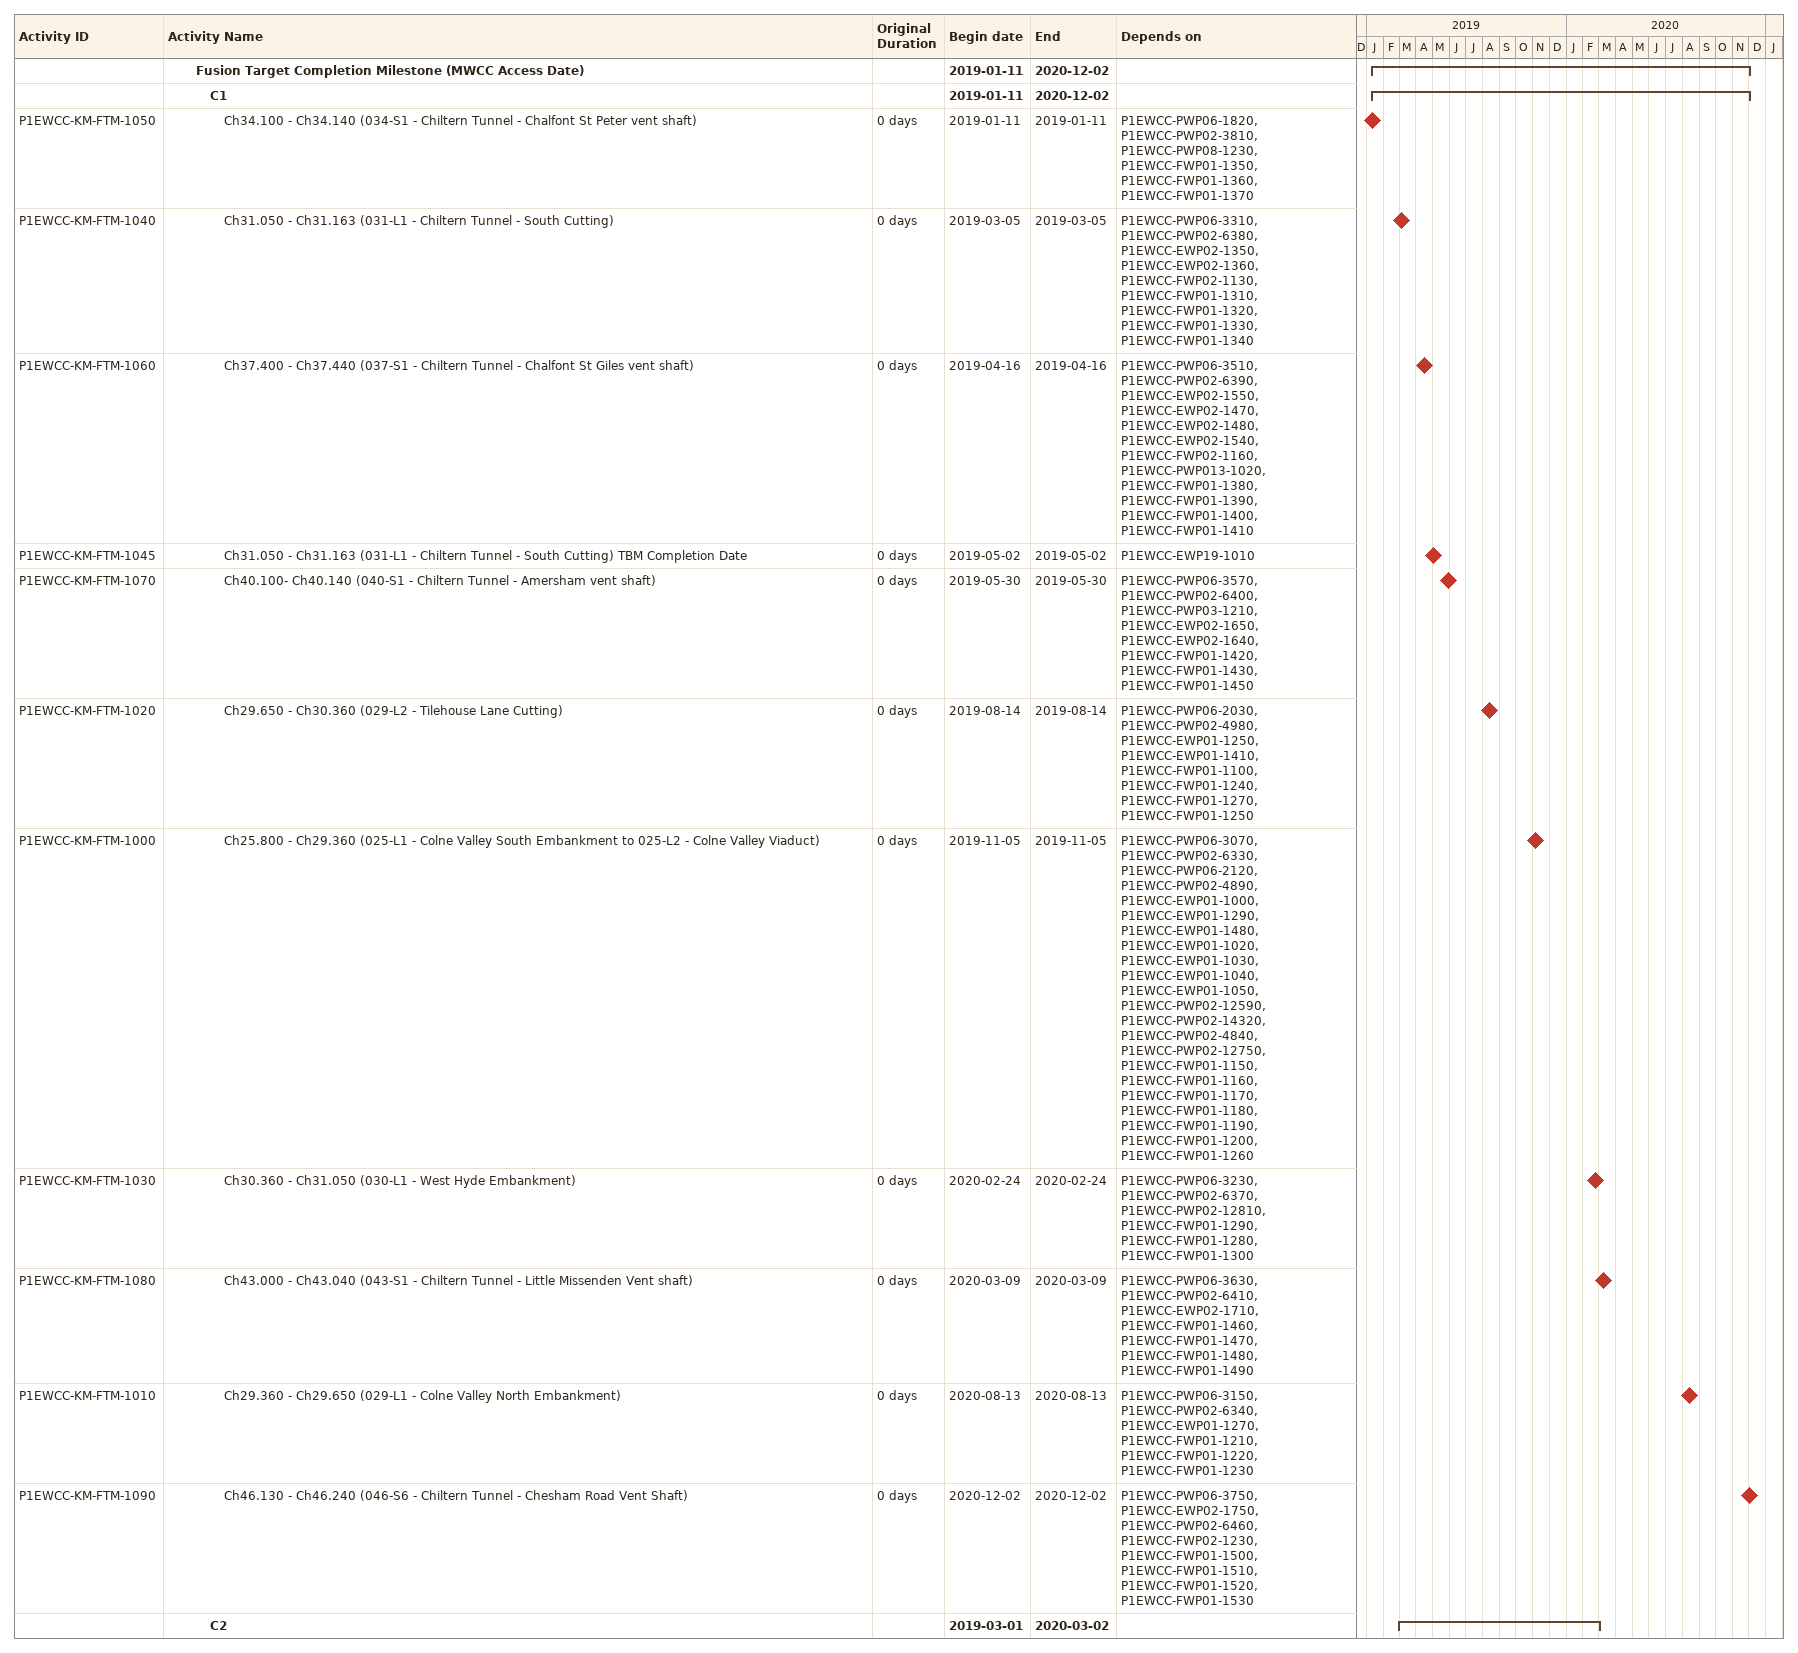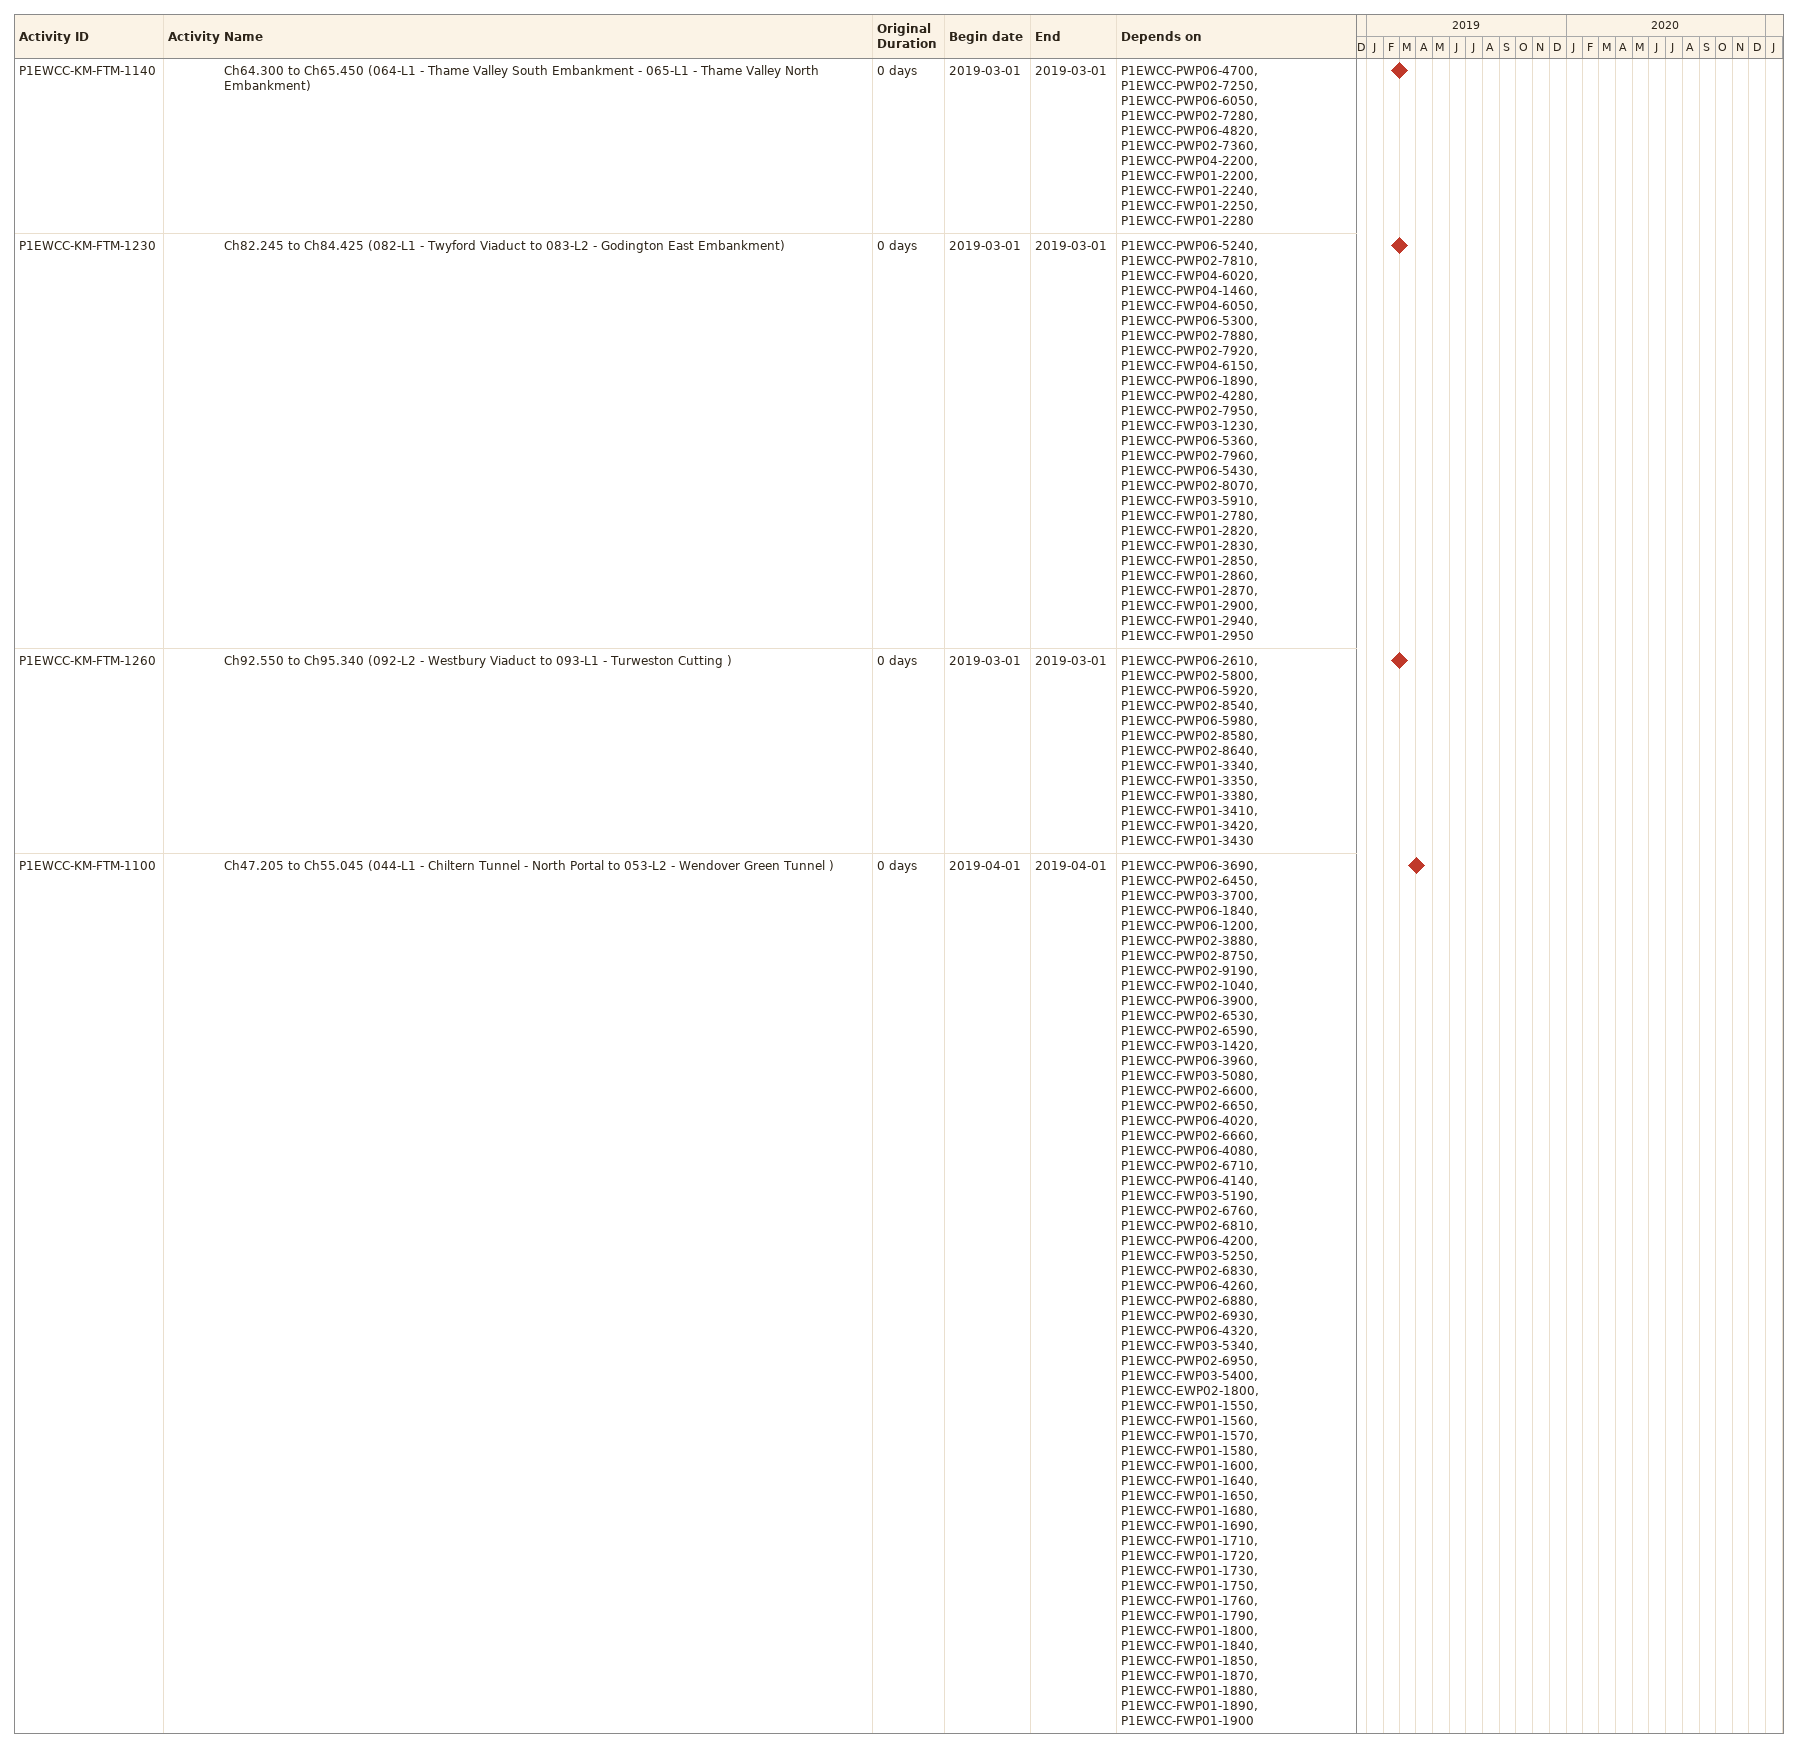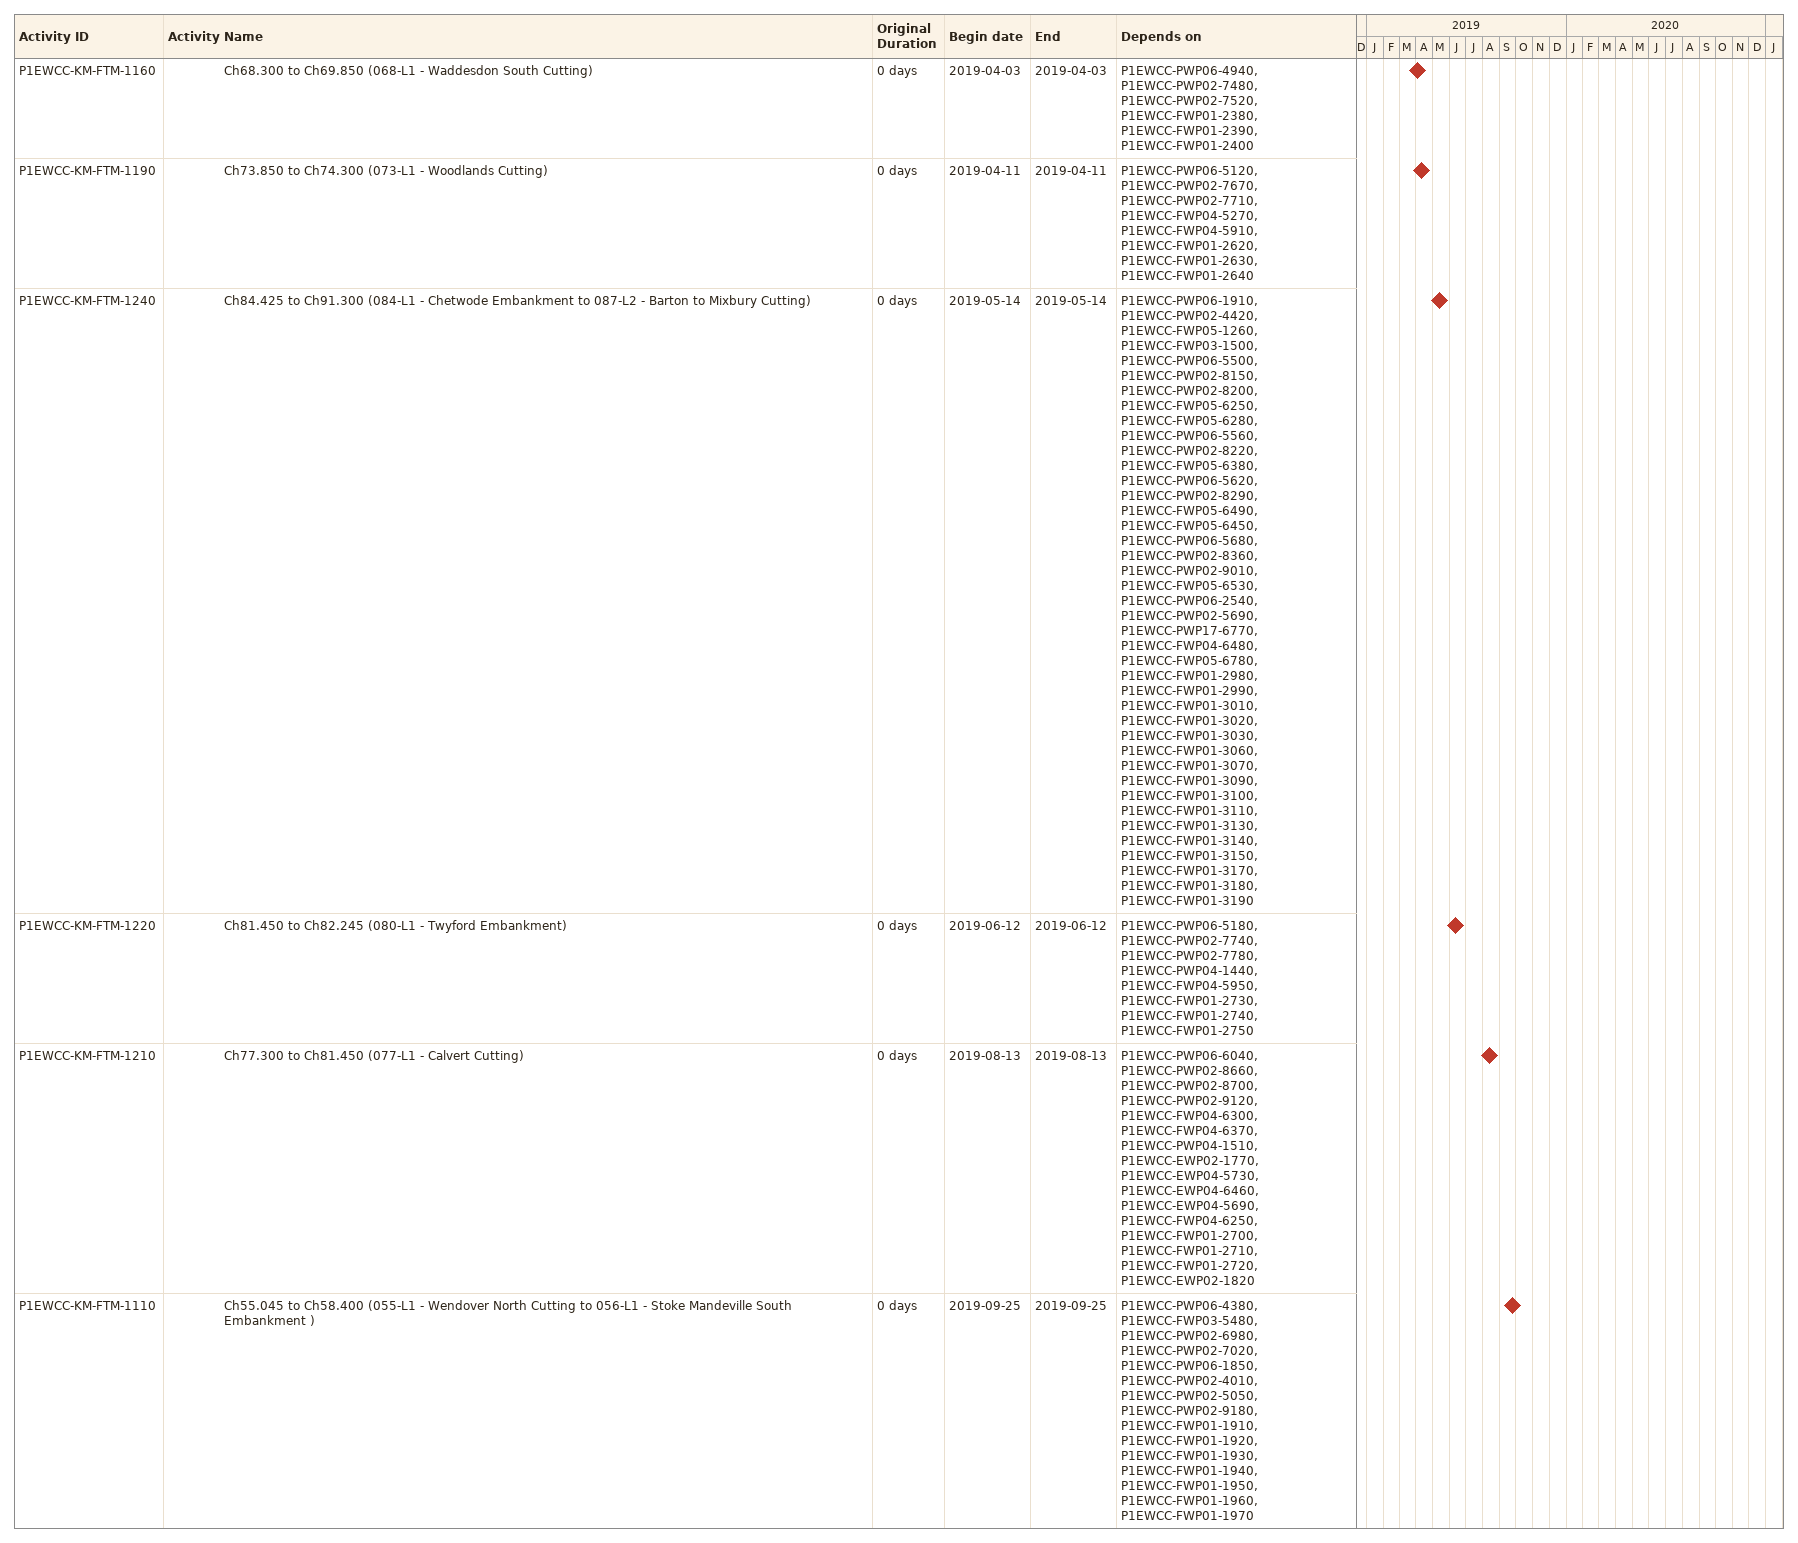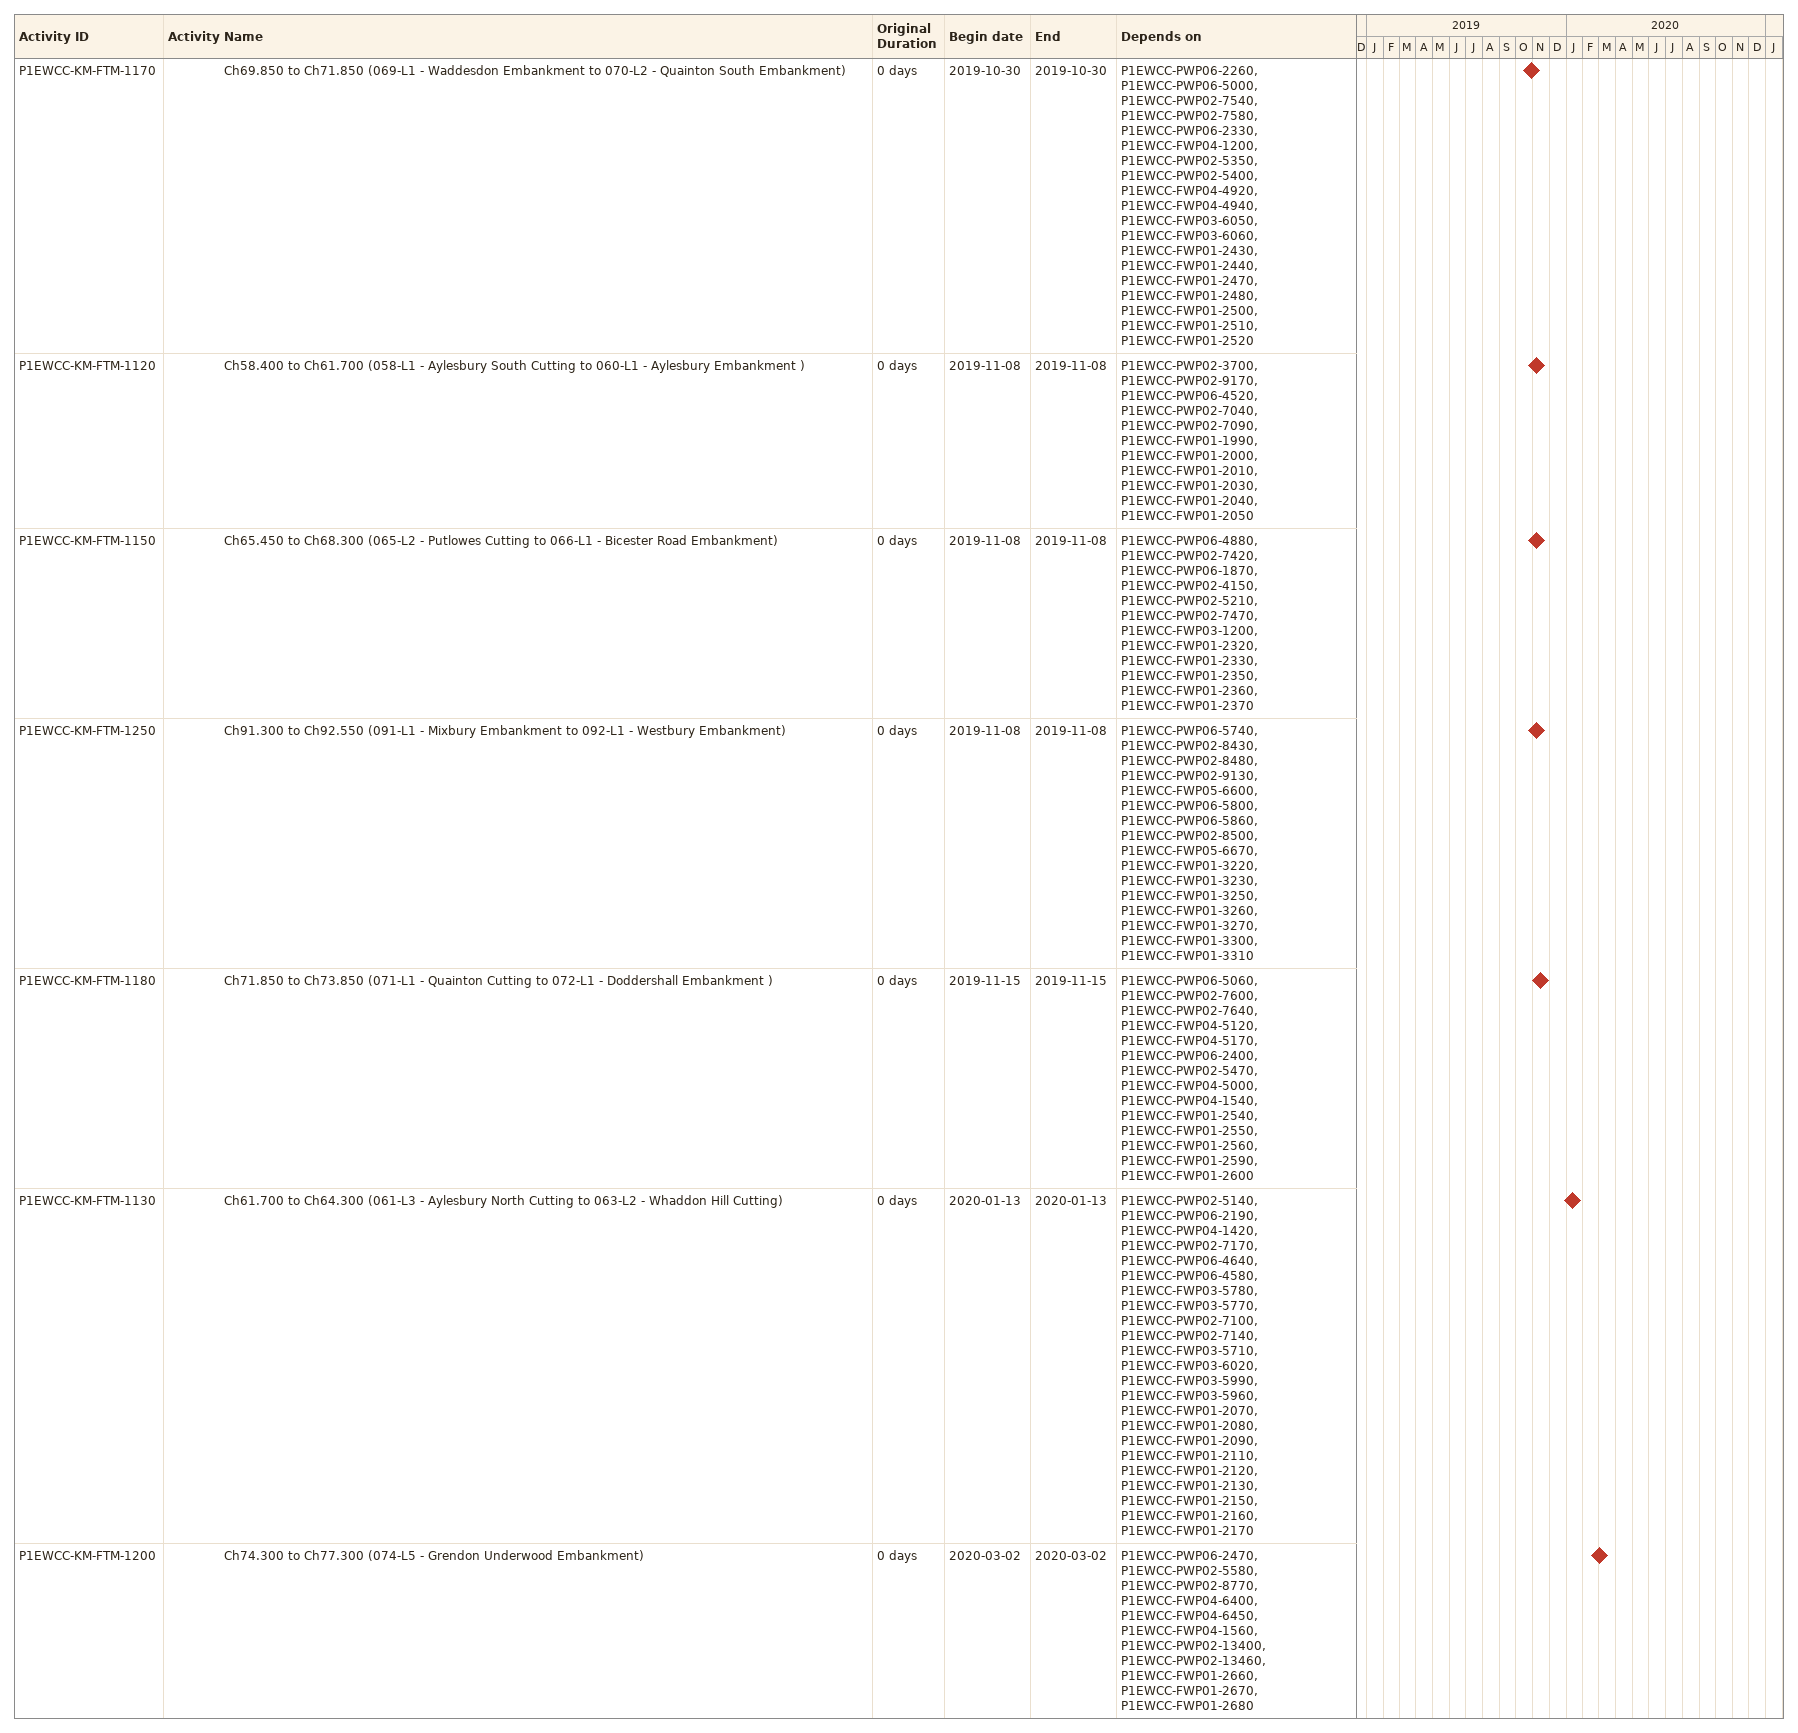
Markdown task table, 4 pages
| ID | Level | Task | Original duration | Start | Finish | Predecessors |
|---|---|---|---|---|---|---|
|  | 3 | **Fusion Target Completion Milestone (MWCC Access Date)** |  | 2019-01-11 | 2020-12-02 |  |
|  | 4 | **C1** |  | 2019-01-11 | 2020-12-02 |  |
| P1EWCC-KM-FTM-1050 | 5 | Ch34.100 - Ch34.140 (034-S1 - Chiltern Tunnel - Chalfont St Peter vent shaft) | 0d | 2019-01-11 | 2019-01-11 | P1EWCC-PWP06-1820, P1EWCC-PWP02-3810, P1EWCC-PWP08-1230, P1EWCC-FWP01-1350, P1EWCC-FWP01-1360, P1EWCC-FWP01-1370 |
| P1EWCC-KM-FTM-1040 | 5 | Ch31.050 - Ch31.163 (031-L1 - Chiltern Tunnel - South Cutting) | 0d | 2019-03-05 | 2019-03-05 | P1EWCC-PWP06-3310, P1EWCC-PWP02-6380, P1EWCC-EWP02-1350, P1EWCC-EWP02-1360, P1EWCC-FWP02-1130, P1EWCC-FWP01-1310, P1EWCC-FWP01-1320, P1EWCC-FWP01-1330, P1EWCC-FWP01-1340 |
| P1EWCC-KM-FTM-1060 | 5 | Ch37.400 - Ch37.440 (037-S1 - Chiltern Tunnel - Chalfont St Giles vent shaft) | 0d | 2019-04-16 | 2019-04-16 | P1EWCC-PWP06-3510, P1EWCC-PWP02-6390, P1EWCC-EWP02-1550, P1EWCC-EWP02-1470, P1EWCC-EWP02-1480, P1EWCC-EWP02-1540, P1EWCC-FWP02-1160, P1EWCC-PWP013-1020, P1EWCC-FWP01-1380, P1EWCC-FWP01-1390, P1EWCC-FWP01-1400, P1EWCC-FWP01-1410 |
| P1EWCC-KM-FTM-1045 | 5 | Ch31.050 - Ch31.163 (031-L1 - Chiltern Tunnel - South Cutting) TBM Completion Date | 0d | 2019-05-02 | 2019-05-02 | P1EWCC-EWP19-1010 |
| P1EWCC-KM-FTM-1070 | 5 | Ch40.100- Ch40.140 (040-S1 - Chiltern Tunnel - Amersham vent shaft) | 0d | 2019-05-30 | 2019-05-30 | P1EWCC-PWP06-3570, P1EWCC-PWP02-6400, P1EWCC-PWP03-1210, P1EWCC-EWP02-1650, P1EWCC-EWP02-1640, P1EWCC-FWP01-1420, P1EWCC-FWP01-1430, P1EWCC-FWP01-1450 |
| P1EWCC-KM-FTM-1020 | 5 | Ch29.650 - Ch30.360 (029-L2 - Tilehouse Lane Cutting) | 0d | 2019-08-14 | 2019-08-14 | P1EWCC-PWP06-2030, P1EWCC-PWP02-4980, P1EWCC-EWP01-1250, P1EWCC-EWP01-1410, P1EWCC-FWP01-1100, P1EWCC-FWP01-1240, P1EWCC-FWP01-1270, P1EWCC-FWP01-1250 |
| P1EWCC-KM-FTM-1000 | 5 | Ch25.800 - Ch29.360 (025-L1 - Colne Valley South Embankment to 025-L2 - Colne Valley Viaduct) | 0d | 2019-11-05 | 2019-11-05 | P1EWCC-PWP06-3070, P1EWCC-PWP02-6330, P1EWCC-PWP06-2120, P1EWCC-PWP02-4890, P1EWCC-EWP01-1000, P1EWCC-EWP01-1290, P1EWCC-EWP01-1480, P1EWCC-EWP01-1020, P1EWCC-EWP01-1030, P1EWCC-EWP01-1040, P1EWCC-EWP01-1050, P1EWCC-PWP02-12590, P1EWCC-PWP02-14320, P1EWCC-PWP02-4840, P1EWCC-PWP02-12750, P1EWCC-FWP01-1150, P1EWCC-FWP01-1160, P1EWCC-FWP01-1170, P1EWCC-FWP01-1180, P1EWCC-FWP01-1190, P1EWCC-FWP01-1200, P1EWCC-FWP01-1260 |
| P1EWCC-KM-FTM-1030 | 5 | Ch30.360 - Ch31.050 (030-L1 - West Hyde Embankment) | 0d | 2020-02-24 | 2020-02-24 | P1EWCC-PWP06-3230, P1EWCC-PWP02-6370, P1EWCC-PWP02-12810, P1EWCC-FWP01-1290, P1EWCC-FWP01-1280, P1EWCC-FWP01-1300 |
| P1EWCC-KM-FTM-1080 | 5 | Ch43.000 - Ch43.040 (043-S1 - Chiltern Tunnel - Little Missenden Vent shaft) | 0d | 2020-03-09 | 2020-03-09 | P1EWCC-PWP06-3630, P1EWCC-PWP02-6410, P1EWCC-EWP02-1710, P1EWCC-FWP01-1460, P1EWCC-FWP01-1470, P1EWCC-FWP01-1480, P1EWCC-FWP01-1490 |
| P1EWCC-KM-FTM-1010 | 5 | Ch29.360 - Ch29.650 (029-L1 - Colne Valley North Embankment) | 0d | 2020-08-13 | 2020-08-13 | P1EWCC-PWP06-3150, P1EWCC-PWP02-6340, P1EWCC-EWP01-1270, P1EWCC-FWP01-1210, P1EWCC-FWP01-1220, P1EWCC-FWP01-1230 |
| P1EWCC-KM-FTM-1090 | 5 | Ch46.130 - Ch46.240 (046-S6 - Chiltern Tunnel - Chesham Road Vent Shaft) | 0d | 2020-12-02 | 2020-12-02 | P1EWCC-PWP06-3750, P1EWCC-EWP02-1750, P1EWCC-PWP02-6460, P1EWCC-FWP02-1230, P1EWCC-FWP01-1500, P1EWCC-FWP01-1510, P1EWCC-FWP01-1520, P1EWCC-FWP01-1530 |
|  | 4 | **C2** |  | 2019-03-01 | 2020-03-02 |  |
| P1EWCC-KM-FTM-1140 | 5 | Ch64.300 to Ch65.450 (064-L1 - Thame Valley South Embankment - 065-L1 - Thame Valley North Embankment) | 0d | 2019-03-01 | 2019-03-01 | P1EWCC-PWP06-4700, P1EWCC-PWP02-7250, P1EWCC-PWP06-6050, P1EWCC-PWP02-7280, P1EWCC-PWP06-4820, P1EWCC-PWP02-7360, P1EWCC-PWP04-2200, P1EWCC-FWP01-2200, P1EWCC-FWP01-2240, P1EWCC-FWP01-2250, P1EWCC-FWP01-2280 |
| P1EWCC-KM-FTM-1230 | 5 | Ch82.245 to Ch84.425 (082-L1 - Twyford Viaduct to 083-L2 - Godington East Embankment) | 0d | 2019-03-01 | 2019-03-01 | P1EWCC-PWP06-5240, P1EWCC-PWP02-7810, P1EWCC-FWP04-6020, P1EWCC-PWP04-1460, P1EWCC-FWP04-6050, P1EWCC-PWP06-5300, P1EWCC-PWP02-7880, P1EWCC-PWP02-7920, P1EWCC-FWP04-6150, P1EWCC-PWP06-1890, P1EWCC-PWP02-4280, P1EWCC-PWP02-7950, P1EWCC-FWP03-1230, P1EWCC-PWP06-5360, P1EWCC-PWP02-7960, P1EWCC-PWP06-5430, P1EWCC-PWP02-8070, P1EWCC-FWP03-5910, P1EWCC-FWP01-2780, P1EWCC-FWP01-2820, P1EWCC-FWP01-2830, P1EWCC-FWP01-2850, P1EWCC-FWP01-2860, P1EWCC-FWP01-2870, P1EWCC-FWP01-2900, P1EWCC-FWP01-2940, P1EWCC-FWP01-2950 |
| P1EWCC-KM-FTM-1260 | 5 | Ch92.550 to Ch95.340 (092-L2 - Westbury Viaduct to 093-L1 - Turweston Cutting ) | 0d | 2019-03-01 | 2019-03-01 | P1EWCC-PWP06-2610, P1EWCC-PWP02-5800, P1EWCC-PWP06-5920, P1EWCC-PWP02-8540, P1EWCC-PWP06-5980, P1EWCC-PWP02-8580, P1EWCC-PWP02-8640, P1EWCC-FWP01-3340, P1EWCC-FWP01-3350, P1EWCC-FWP01-3380, P1EWCC-FWP01-3410, P1EWCC-FWP01-3420, P1EWCC-FWP01-3430 |
| P1EWCC-KM-FTM-1100 | 5 | Ch47.205 to Ch55.045 (044-L1 - Chiltern Tunnel - North Portal to 053-L2 - Wendover Green Tunnel ) | 0d | 2019-04-01 | 2019-04-01 | P1EWCC-PWP06-3690, P1EWCC-PWP02-6450, P1EWCC-PWP03-3700, P1EWCC-PWP06-1840, P1EWCC-PWP06-1200, P1EWCC-PWP02-3880, P1EWCC-PWP02-8750, P1EWCC-PWP02-9190, P1EWCC-FWP02-1040, P1EWCC-PWP06-3900, P1EWCC-PWP02-6530, P1EWCC-PWP02-6590, P1EWCC-FWP03-1420, P1EWCC-PWP06-3960, P1EWCC-FWP03-5080, P1EWCC-PWP02-6600, P1EWCC-PWP02-6650, P1EWCC-PWP06-4020, P1EWCC-PWP02-6660, P1EWCC-PWP06-4080, P1EWCC-PWP02-6710, P1EWCC-PWP06-4140, P1EWCC-FWP03-5190, P1EWCC-PWP02-6760, P1EWCC-PWP02-6810, P1EWCC-PWP06-4200, P1EWCC-FWP03-5250, P1EWCC-PWP02-6830, P1EWCC-PWP06-4260, P1EWCC-PWP02-6880, P1EWCC-PWP02-6930, P1EWCC-PWP06-4320, P1EWCC-FWP03-5340, P1EWCC-PWP02-6950, P1EWCC-FWP03-5400, P1EWCC-EWP02-1800, P1EWCC-FWP01-1550, P1EWCC-FWP01-1560, P1EWCC-FWP01-1570, P1EWCC-FWP01-1580, P1EWCC-FWP01-1600, P1EWCC-FWP01-1640, P1EWCC-FWP01-1650, P1EWCC-FWP01-1680, P1EWCC-FWP01-1690, P1EWCC-FWP01-1710, P1EWCC-FWP01-1720, P1EWCC-FWP01-1730, P1EWCC-FWP01-1750, P1EWCC-FWP01-1760, P1EWCC-FWP01-1790, P1EWCC-FWP01-1800, P1EWCC-FWP01-1840, P1EWCC-FWP01-1850, P1EWCC-FWP01-1870, P1EWCC-FWP01-1880, P1EWCC-FWP01-1890, P1EWCC-FWP01-1900 |
| P1EWCC-KM-FTM-1160 | 5 | Ch68.300 to Ch69.850 (068-L1 - Waddesdon South Cutting) | 0d | 2019-04-03 | 2019-04-03 | P1EWCC-PWP06-4940, P1EWCC-PWP02-7480, P1EWCC-PWP02-7520, P1EWCC-FWP01-2380, P1EWCC-FWP01-2390, P1EWCC-FWP01-2400 |
| P1EWCC-KM-FTM-1190 | 5 | Ch73.850 to Ch74.300 (073-L1 - Woodlands Cutting) | 0d | 2019-04-11 | 2019-04-11 | P1EWCC-PWP06-5120, P1EWCC-PWP02-7670, P1EWCC-PWP02-7710, P1EWCC-FWP04-5270, P1EWCC-FWP04-5910, P1EWCC-FWP01-2620, P1EWCC-FWP01-2630, P1EWCC-FWP01-2640 |
| P1EWCC-KM-FTM-1240 | 5 | Ch84.425 to Ch91.300 (084-L1 - Chetwode Embankment to 087-L2 - Barton to Mixbury Cutting) | 0d | 2019-05-14 | 2019-05-14 | P1EWCC-PWP06-1910, P1EWCC-PWP02-4420, P1EWCC-FWP05-1260, P1EWCC-FWP03-1500, P1EWCC-PWP06-5500, P1EWCC-PWP02-8150, P1EWCC-PWP02-8200, P1EWCC-FWP05-6250, P1EWCC-FWP05-6280, P1EWCC-PWP06-5560, P1EWCC-PWP02-8220, P1EWCC-FWP05-6380, P1EWCC-PWP06-5620, P1EWCC-PWP02-8290, P1EWCC-FWP05-6490, P1EWCC-FWP05-6450, P1EWCC-PWP06-5680, P1EWCC-PWP02-8360, P1EWCC-PWP02-9010, P1EWCC-FWP05-6530, P1EWCC-PWP06-2540, P1EWCC-PWP02-5690, P1EWCC-PWP17-6770, P1EWCC-FWP04-6480, P1EWCC-FWP05-6780, P1EWCC-FWP01-2980, P1EWCC-FWP01-2990, P1EWCC-FWP01-3010, P1EWCC-FWP01-3020, P1EWCC-FWP01-3030, P1EWCC-FWP01-3060, P1EWCC-FWP01-3070, P1EWCC-FWP01-3090, P1EWCC-FWP01-3100, P1EWCC-FWP01-3110, P1EWCC-FWP01-3130, P1EWCC-FWP01-3140, P1EWCC-FWP01-3150, P1EWCC-FWP01-3170, P1EWCC-FWP01-3180, P1EWCC-FWP01-3190 |
| P1EWCC-KM-FTM-1220 | 5 | Ch81.450 to Ch82.245 (080-L1 - Twyford Embankment) | 0d | 2019-06-12 | 2019-06-12 | P1EWCC-PWP06-5180, P1EWCC-PWP02-7740, P1EWCC-PWP02-7780, P1EWCC-PWP04-1440, P1EWCC-FWP04-5950, P1EWCC-FWP01-2730, P1EWCC-FWP01-2740, P1EWCC-FWP01-2750 |
| P1EWCC-KM-FTM-1210 | 5 | Ch77.300 to Ch81.450 (077-L1 - Calvert Cutting) | 0d | 2019-08-13 | 2019-08-13 | P1EWCC-PWP06-6040, P1EWCC-PWP02-8660, P1EWCC-PWP02-8700, P1EWCC-PWP02-9120, P1EWCC-FWP04-6300, P1EWCC-FWP04-6370, P1EWCC-PWP04-1510, P1EWCC-EWP02-1770, P1EWCC-EWP04-5730, P1EWCC-EWP04-6460, P1EWCC-EWP04-5690, P1EWCC-FWP04-6250, P1EWCC-FWP01-2700, P1EWCC-FWP01-2710, P1EWCC-FWP01-2720, P1EWCC-EWP02-1820 |
| P1EWCC-KM-FTM-1110 | 5 | Ch55.045 to Ch58.400 (055-L1 - Wendover North Cutting to 056-L1 - Stoke Mandeville South Embankment ) | 0d | 2019-09-25 | 2019-09-25 | P1EWCC-PWP06-4380, P1EWCC-FWP03-5480, P1EWCC-PWP02-6980, P1EWCC-PWP02-7020, P1EWCC-PWP06-1850, P1EWCC-PWP02-4010, P1EWCC-PWP02-5050, P1EWCC-PWP02-9180, P1EWCC-FWP01-1910, P1EWCC-FWP01-1920, P1EWCC-FWP01-1930, P1EWCC-FWP01-1940, P1EWCC-FWP01-1950, P1EWCC-FWP01-1960, P1EWCC-FWP01-1970 |
| P1EWCC-KM-FTM-1170 | 5 | Ch69.850 to Ch71.850 (069-L1 - Waddesdon Embankment to 070-L2 - Quainton South Embankment) | 0d | 2019-10-30 | 2019-10-30 | P1EWCC-PWP06-2260, P1EWCC-PWP06-5000, P1EWCC-PWP02-7540, P1EWCC-PWP02-7580, P1EWCC-PWP06-2330, P1EWCC-FWP04-1200, P1EWCC-PWP02-5350, P1EWCC-PWP02-5400, P1EWCC-FWP04-4920, P1EWCC-FWP04-4940, P1EWCC-FWP03-6050, P1EWCC-FWP03-6060, P1EWCC-FWP01-2430, P1EWCC-FWP01-2440, P1EWCC-FWP01-2470, P1EWCC-FWP01-2480, P1EWCC-FWP01-2500, P1EWCC-FWP01-2510, P1EWCC-FWP01-2520 |
| P1EWCC-KM-FTM-1120 | 5 | Ch58.400 to Ch61.700 (058-L1 - Aylesbury South Cutting to 060-L1 - Aylesbury Embankment ) | 0d | 2019-11-08 | 2019-11-08 | P1EWCC-PWP02-3700, P1EWCC-PWP02-9170, P1EWCC-PWP06-4520, P1EWCC-PWP02-7040, P1EWCC-PWP02-7090, P1EWCC-FWP01-1990, P1EWCC-FWP01-2000, P1EWCC-FWP01-2010, P1EWCC-FWP01-2030, P1EWCC-FWP01-2040, P1EWCC-FWP01-2050 |
| P1EWCC-KM-FTM-1150 | 5 | Ch65.450 to Ch68.300 (065-L2 - Putlowes Cutting to 066-L1 - Bicester Road Embankment) | 0d | 2019-11-08 | 2019-11-08 | P1EWCC-PWP06-4880, P1EWCC-PWP02-7420, P1EWCC-PWP06-1870, P1EWCC-PWP02-4150, P1EWCC-PWP02-5210, P1EWCC-PWP02-7470, P1EWCC-FWP03-1200, P1EWCC-FWP01-2320, P1EWCC-FWP01-2330, P1EWCC-FWP01-2350, P1EWCC-FWP01-2360, P1EWCC-FWP01-2370 |
| P1EWCC-KM-FTM-1250 | 5 | Ch91.300 to Ch92.550 (091-L1 - Mixbury Embankment to 092-L1 - Westbury Embankment) | 0d | 2019-11-08 | 2019-11-08 | P1EWCC-PWP06-5740, P1EWCC-PWP02-8430, P1EWCC-PWP02-8480, P1EWCC-PWP02-9130, P1EWCC-FWP05-6600, P1EWCC-PWP06-5800, P1EWCC-PWP06-5860, P1EWCC-PWP02-8500, P1EWCC-FWP05-6670, P1EWCC-FWP01-3220, P1EWCC-FWP01-3230, P1EWCC-FWP01-3250, P1EWCC-FWP01-3260, P1EWCC-FWP01-3270, P1EWCC-FWP01-3300, P1EWCC-FWP01-3310 |
| P1EWCC-KM-FTM-1180 | 5 | Ch71.850 to Ch73.850 (071-L1 - Quainton Cutting to 072-L1 - Doddershall Embankment ) | 0d | 2019-11-15 | 2019-11-15 | P1EWCC-PWP06-5060, P1EWCC-PWP02-7600, P1EWCC-PWP02-7640, P1EWCC-FWP04-5120, P1EWCC-FWP04-5170, P1EWCC-PWP06-2400, P1EWCC-PWP02-5470, P1EWCC-FWP04-5000, P1EWCC-PWP04-1540, P1EWCC-FWP01-2540, P1EWCC-FWP01-2550, P1EWCC-FWP01-2560, P1EWCC-FWP01-2590, P1EWCC-FWP01-2600 |
| P1EWCC-KM-FTM-1130 | 5 | Ch61.700 to Ch64.300 (061-L3 - Aylesbury North Cutting to 063-L2 - Whaddon Hill Cutting) | 0d | 2020-01-13 | 2020-01-13 | P1EWCC-PWP02-5140, P1EWCC-PWP06-2190, P1EWCC-PWP04-1420, P1EWCC-PWP02-7170, P1EWCC-PWP06-4640, P1EWCC-PWP06-4580, P1EWCC-FWP03-5780, P1EWCC-FWP03-5770, P1EWCC-PWP02-7100, P1EWCC-PWP02-7140, P1EWCC-FWP03-5710, P1EWCC-FWP03-6020, P1EWCC-FWP03-5990, P1EWCC-FWP03-5960, P1EWCC-FWP01-2070, P1EWCC-FWP01-2080, P1EWCC-FWP01-2090, P1EWCC-FWP01-2110, P1EWCC-FWP01-2120, P1EWCC-FWP01-2130, P1EWCC-FWP01-2150, P1EWCC-FWP01-2160, P1EWCC-FWP01-2170 |
| P1EWCC-KM-FTM-1200 | 5 | Ch74.300 to Ch77.300 (074-L5 - Grendon Underwood Embankment) | 0d | 2020-03-02 | 2020-03-02 | P1EWCC-PWP06-2470, P1EWCC-PWP02-5580, P1EWCC-PWP02-8770, P1EWCC-FWP04-6400, P1EWCC-FWP04-6450, P1EWCC-FWP04-1560, P1EWCC-PWP02-13400, P1EWCC-PWP02-13460, P1EWCC-FWP01-2660, P1EWCC-FWP01-2670, P1EWCC-FWP01-2680 |
